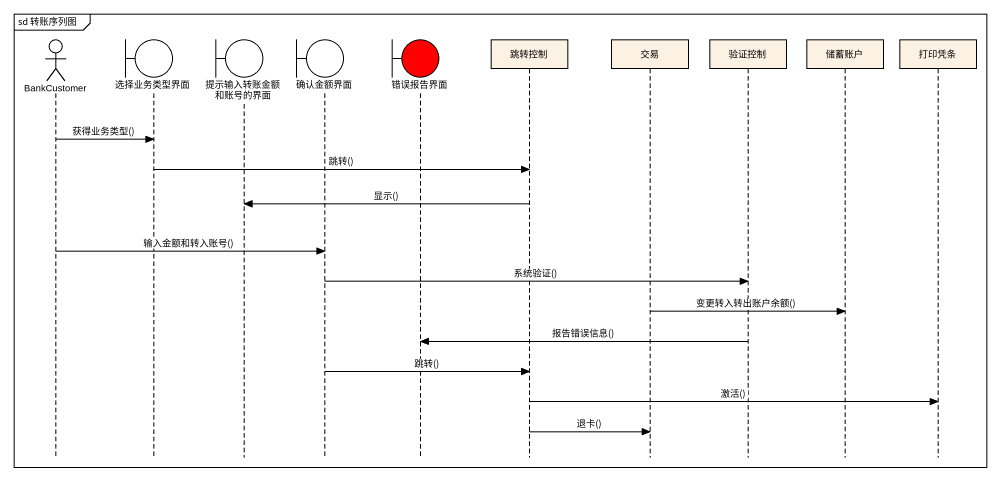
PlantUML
@startuml
mainframe sd 转账序列图
hide footbox
actor BankCustomer
boundary 选择业务类型界面
boundary 提示输入转账金额和账号的界面
boundary 确认金额界面
boundary 错误报告界面 #FF0000
participant 跳转控制
participant 交易
participant 验证控制
participant 储蓄账户
participant 打印凭条

BankCustomer -> 选择业务类型界面 : 获得业务类型()
选择业务类型界面 -> 跳转控制 : 跳转()
跳转控制 -> 提示输入转账金额和账号的界面 : 显示()
BankCustomer -> 确认金额界面 : 输入金额和转入账号()
确认金额界面 -> 验证控制 : 系统验证()
交易 -> 储蓄账户 : 变更转入转出账户余额()
验证控制 -> 错误报告界面 : 报告错误信息()
确认金额界面 -> 跳转控制 : 跳转()
跳转控制 -> 打印凭条 : 激活()
跳转控制 -> 交易 : 退卡()
@enduml
